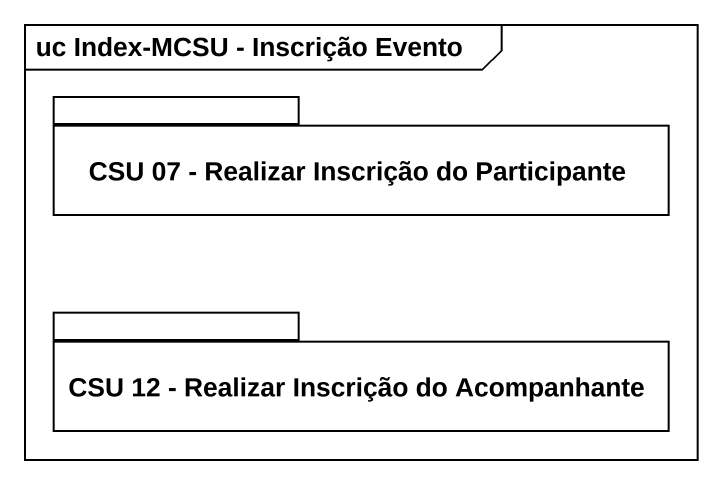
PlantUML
@startuml
mainframe uc Index-MCSU - Inscrição Evento
package "CSU 07 - Realizar Inscrição do Participante" as CSU_07_Realizar_Inscrição {
}
package "CSU 12 - Realizar Inscrição do Acompanhante" as CSU_12_Realizar_Inscrição {
}
@enduml
